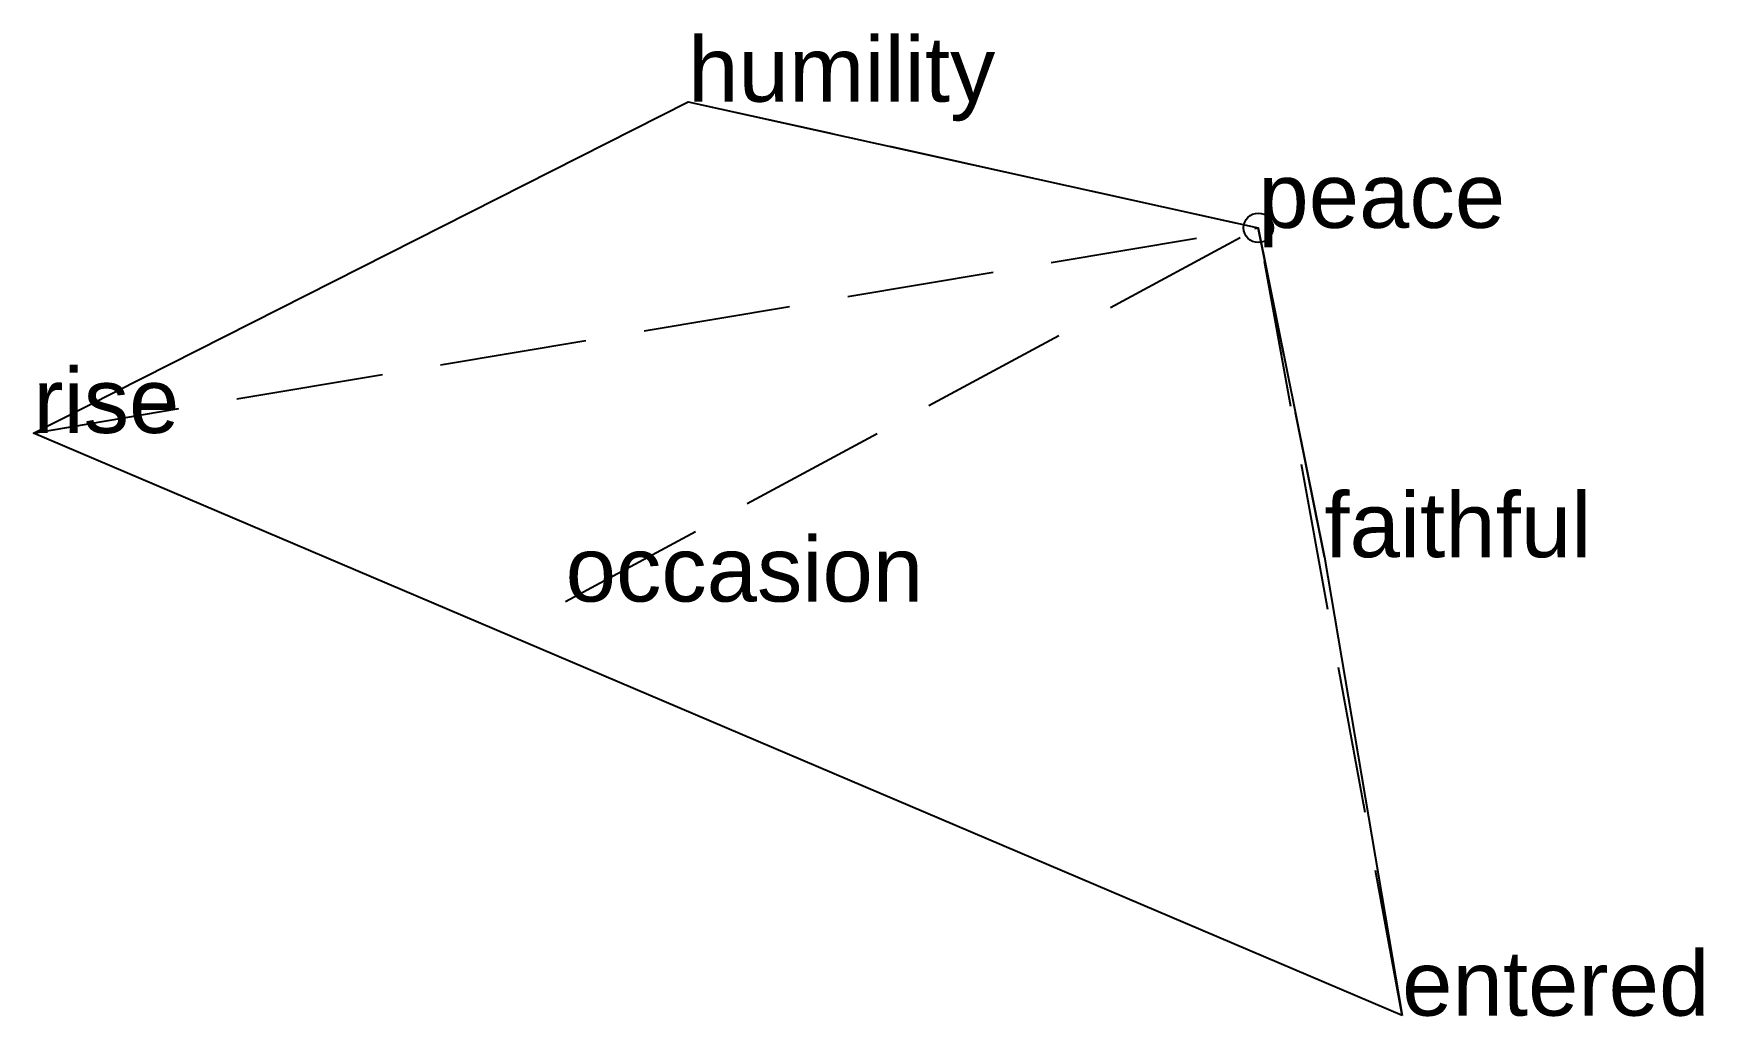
# Model space of a CAD drawing. Extents: x -2.08 to 0.76, y -1.34 to 0.33.
import ezdxf

# ---------------------------------------------------------------- set-up
doc = ezdxf.new("R2010")
doc.units = 0
doc.linetypes.add('DASHED2', pattern=[0.3, 0.25, -0.05])
doc.layers.add('TEXT', color=1, linetype='CONTINUOUS')
doc.styles.get("Standard").update_dxf_attribs({"font": 'arial.ttf'})

msp = doc.modelspace()

# ---------------------------------------------------------------- linework, layer by layer
at = {"linetype": 'DASHED2'}
for p in [(-0.9668, 0.214), (-2.0771, -0.3479), (-1.1746, -0.6338), (0, 0), (0.2438, -1.3361), (0.112, -0.5586)]:
    msp.add_line(p, (0, 0), dxfattribs=at)
msp.add_circle((0, 0), 0.025)
at = {"layer": 'OUTLINE', "linetype": 'CONTINUOUS'}
msp.add_polyline3d([(0.2438, -1.3361, 0), (-2.0771, -0.3479, 0), (-0.9668, 0.214, 0), (0, 0, 0), (0.112, -0.5586, 0), (0.2438, -1.3361, 0)], close=True, dxfattribs=at)

# ---------------------------------------------------------------- texts
at = {"layer": 'TEXT'}
for s, p in [('humility', (-0.9668, 0.214)), ('peace', (0, 0)), ('rise', (-2.0771, -0.3479)), ('faithful', (0.112, -0.5586)), ('occasion', (-1.1746, -0.6338)), ('entered', (0.2438, -1.3361))]:
    msp.add_text(s, height=0.11, dxfattribs=at).set_placement(p)

doc.saveas('drawing.dxf')
